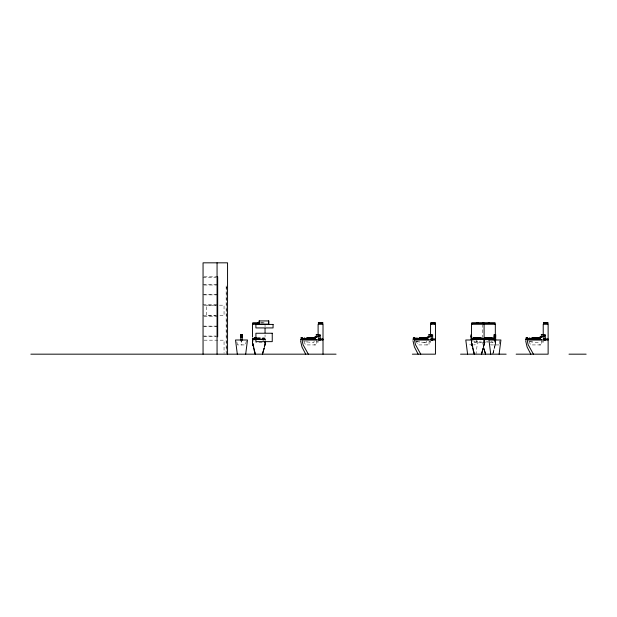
<?xml version="1.0" encoding="UTF-8"?>
<svg xmlns="http://www.w3.org/2000/svg" width="617" height="617" viewBox="0 0 617 617"><rect width="100%" height="100%" fill="white"/><g stroke="black" fill="none" stroke-linecap="round" stroke-linejoin="round"><path stroke-width="0.46" stroke-dasharray="3.08 2.31" d="M264.207 339.473L264.624 339.365M264.084 339.404L264.061 338.91M265.148 340.029L265.025 339.126L257.343 339.126M265.079 342.111L265.048 334.923M495.443 339.265L495.004 345.142L492.721 354.173L494.657 348.428L495.551 342.134L495.304 345.188M264.184 339.042L264.138 339.404M263.066 339.365L263.189 338.91M495.405 340.946L495.366 341.833A28.621 28.621 0 0 1 495.096 344.556L492.998 353.317M477.705 340.946L475.969 354.173M264.184 338.733L264.778 338.733L257.574 338.633M246.322 340.946L245.489 344.926L237.514 344.926M476.764 339.998L475.938 344.726L473.64 344.926M499.246 343.785L499.909 339.998M314.138 341.078L313.852 342.574L304.651 341.71M425.283 342.474L426.301 342.574L426.578 341.078M529.772 341.71L538.965 342.574L539.25 341.078M263.274 338.941L263.22 339.712L257.482 339.712M262.981 338.733L262.981 339.712M263.097 340.869L263.567 339.473L261.616 339.589M473.694 340.869C474.164 343.63 481.669 343.654 482.132 340.869M490.106 342.558L493.006 342.25L493.376 340.869M493.639 351.173L492.721 354.173L493.777 351.204M474.033 342.157L477.913 341.548L481.792 342.157M264.539 339.311L264.57 338.91L257.52 338.91M263.174 339.335L262.757 339.365M257.459 339.25L265.163 339.335L264.076 339.566M260.32 339.589L258.878 339.512L261.037 339.473L257.906 339.589M262.071 342.412L255.716 342.412M488.286 341.563L485.278 342.157L488.255 342.558M261.13 322.953L264.917 322.938M260.775 339.589L261.215 339.589M261.446 339.62L261.986 339.62M203.988 276.825L217.061 276.825M203.055 277.457L216.12 277.457M203.055 284.398L217.061 284.398M203.988 285.031L217.061 285.031M226.154 287.136L227.557 287.136M203.055 294.263L217.061 294.263M203.988 294.895L217.061 294.895M203.055 304.659L217.061 304.659M215.765 305.176L206.556 305.176L206.556 315.673L215.765 315.673M219.451 305.176L224.056 305.176L224.056 315.673L219.451 315.673M203.988 305.292L217.061 305.292M203.055 315.804L217.061 315.804M203.988 316.436L217.061 316.436M260.305 322.853L264.917 322.853L265.048 323.308M203.055 326.115L217.061 326.115M203.988 326.748L217.061 326.748M203.055 336.049L216.12 336.049M203.988 336.674L216.12 336.674M257.258 337.908L265.025 337.908L265.163 339.597L257.304 339.473M257.258 338.008L263.451 338.008M257.544 338.432L264.824 338.432L264.778 339.365M257.389 339.365L265.032 339.304M257.436 339.589L258.454 339.628M204.011 340.175L224.056 340.175L224.056 353.24M316.714 341.224L318.11 341.224L318.11 342.273L316.714 342.273M429.154 341.224L430.558 341.224L430.558 342.273L429.154 342.273M541.826 341.224L543.222 341.224L543.222 342.273L541.826 342.273M472.715 344.926L467.624 344.726M498.914 344.926L490.939 344.926L490.438 342.836M490.808 341.594L493.037 342.157M425.314 342.481L423.725 342.335M424.627 342.412L417.1 341.71M531.36 341.872L532.371 341.972M306.248 341.872L307.258 341.972M418.727 341.88L419.683 341.965M530.489 341.787L529.116 341.648M417.817 341.787L415.673 341.563M305.376 341.787L304.004 341.648M528.931 341.579L530.736 344.926L541.664 344.926L541.826 339.998M415.881 340.792L418.071 344.926L428.992 344.926L429.154 339.998M303.819 341.579L305.623 344.926L316.552 344.926L316.714 339.998M236.851 341.887L237.344 344.726M482.764 342.127L482.957 344.417M540.577 344.888L539.32 344.888M495.528 344.888L494.333 344.888M482.764 324.287L482.764 337.083M427.905 344.888L426.648 344.888M315.464 344.888L314.2 344.888M265.048 324.287L265.048 326.809M263.69 338.432L263.675 339.365M262.24 340.183L262.24 338.787L261.67 338.787L261.662 340.183M242.103 344.888L240.908 344.888M226.686 287.136L226.686 354.173M226.154 285.926L226.154 352.261M241.039 341.548C241.386 343.6 242.689 340.376 241.039 341.548M494.464 341.548C494.811 343.6 496.114 340.376 494.464 341.548"/><path stroke-width="0.93" d="M240.792 336.28L240.792 337.098L242.219 337.098L242.219 336.512L240.792 336.558M471.072 337.098L471.072 336.28M494.217 336.28L494.217 337.098L495.644 337.098L495.644 336.512L494.217 336.558M258.438 322.745L259.325 322.76M488.826 322.853C487.222 322.668 490.299 322.722 488.98 322.853M495.428 340.029L495.189 339.126M484.106 342.111L484.083 324.287M241.394 336.967L241.579 337.599L241.355 336.851M471.658 336.782L471.72 337.615M494.834 336.897L495.004 337.599L494.772 337.067M245.689 354.173L247.486 339.998L235.524 339.998L237.314 354.173M499.114 354.173L500.911 339.998L488.949 339.998L490.739 354.173M264.678 345.427L264.346 347.201M483.713 345.427L483.381 347.201M430.62 339.535L431.885 339.265M482.764 322.992L495.196 322.938M264.415 346.762L264.724 345.142M483.45 346.762L483.759 345.142M264.153 348.104L262.441 354.173L264.099 348.374M483.188 348.104L481.476 354.173L483.134 348.374M494.896 336.72C495.243 336.867 494.603 336.936 494.965 336.751M319.444 339.265L318.171 339.535M433.08 322.745L433.119 322.676M545.397 322.768L545.821 322.737M477.165 322.768L478.36 322.76M320.262 322.676L320.709 322.737M314.4 338.694L303.001 338.733M426.841 338.694L415.927 338.733M539.513 338.694L528.113 338.733M428.638 337.175L429.848 336.589M471.627 337.067L471.535 336.496L471.712 337.206M258.276 322.683L259.341 322.691M478.028 322.853L478.376 322.691M432.324 322.853L433.08 322.676M545.474 322.745L544.988 322.853L545.359 322.683M320.092 322.676L321.064 322.683M432.556 322.676L433.512 322.683M545.227 322.668L546.176 322.683M477.442 322.853L478.476 322.853L477.134 322.853L477.828 322.853M484.06 342.728A28.621 28.621 0 0 0 484.121 341.833L484.198 339.265L483.111 339.566M315.395 337.962L306.757 338.008M427.836 337.962L419.205 338.008M488.672 322.683L489.466 322.745M258.993 322.853C260.328 322.853 257.158 322.853 258.616 322.853M489.528 322.853L488.409 322.853M258.107 322.853L259.418 322.853M433.527 322.853L433.011 322.853M258.199 322.853L258.554 322.853M321.287 322.853L319.876 322.853L320.292 322.853M321.233 322.853L320.609 322.853M252.584 322.992L259.24 322.961M471.619 322.992L483.952 322.938M300.456 339.628L301.281 339.62M480.481 339.62L481.021 339.62M491.726 339.62L492.266 339.62M525.568 339.628L526.394 339.62M217.061 276.825L217.685 276.825L217.685 336.674L217.061 336.674M320.046 322.745L321.056 322.737M432.486 322.745L433.504 322.737M545.158 322.745L546.176 322.737M319.405 322.853L321.719 322.853M431.854 322.853L434.16 322.853M544.518 322.853L546.832 322.853M259.31 323.2L252.823 323.2L252.823 324.249M484.183 323.2L494.988 323.2L494.988 324.249M259.51 324.249L252.484 324.287L252.484 337.083M240.777 334.692L242.234 334.692M494.202 334.692L495.659 334.692M240.777 334.954L242.234 334.962M494.202 334.962L495.659 334.954M240.777 335.478L242.234 335.478M494.202 335.478L495.659 335.478M471.126 335.964L471.542 335.964M254.258 337.908L256.325 337.908M301.081 337.908L302.592 337.908M306.757 337.908L314.693 337.908M413.529 337.908L415.04 337.908M419.205 337.908L427.141 337.908M473.293 337.908L480.936 337.908M484.538 337.908L492.181 337.908M526.193 337.908L527.705 337.908M531.877 337.908L539.806 337.908M254.181 338.008L256.286 338.008M302.523 338.008L300.88 337.969M304.173 338.008L304.798 338.008M414.971 338.008L413.328 337.969M416.622 338.008L417.239 338.008M473.216 338.008L482.486 338.008M484.461 338.008L493.731 338.008M527.635 338.008L525.992 337.969M529.293 338.008L529.91 338.008M531.869 338.008L540.6 338.008M252.901 338.432L253.302 338.432M253.433 338.432L256.456 338.432M301.698 338.432L314.439 338.432L314.439 339.304M315.079 338.432L315.495 339.304L300.44 339.304M413.228 338.432L413.698 338.432M413.837 338.432L426.887 338.432L426.887 339.304M471.936 338.432L472.337 338.432M472.468 338.432L482.671 338.432M483.404 338.432L483.836 338.432M484.368 338.432L493.916 338.432M526.139 338.432L526.648 338.432M526.81 338.432L539.551 338.432L539.551 339.304M540.191 338.432L540.608 339.304L525.553 339.304M252.885 338.733L253.325 338.633M253.479 338.733L253.949 338.733M254.135 338.733L256.479 338.733M302.153 338.733L302.631 338.633M413.336 338.733L413.776 338.633M413.93 338.733L414.323 338.633M414.593 338.733L415.511 338.633M471.92 338.733L472.36 338.633M472.514 338.733L472.984 338.733M473.17 338.733L481.383 338.733M481.545 338.633L482.054 338.733M482.718 338.633L483.103 338.733M483.35 338.733L483.743 338.733M484.808 338.733L492.381 338.733M492.628 338.733L493.693 338.733M526.239 338.733L526.694 338.633M526.903 338.733L527.342 338.633M254.829 338.91L255.808 338.648L255.106 338.833M318.11 339.126L323.015 339.126M430.558 339.126L435.455 339.126M543.222 339.126L548.127 339.126M320.632 339.265L323.015 339.265M433.08 339.265L435.455 339.265M545.744 339.265L548.127 339.265M252.492 339.304L256.657 339.365M412.889 339.304L427.936 339.304L427.943 338.432M471.527 339.304L494.394 339.304M252.777 339.473L255.839 339.473M303.649 339.473L305.145 339.473M306.726 339.473L315.781 339.473M416.097 339.473L417.586 339.473M419.167 339.473L428.221 339.473M471.804 339.473L477.874 339.473M483.204 339.473L483.844 339.473M483.998 339.473L489.119 339.473M528.761 339.473L530.258 339.473M531.839 339.473L540.893 339.473M477.489 339.628L471.619 339.612M488.733 339.628L484.353 339.62M323.015 339.998L302.014 339.998L303.063 344.726L308.315 354.173M435.455 339.998L414.454 339.998L415.503 344.726L420.755 354.173M471.781 339.998L465.796 339.998L467.593 354.173M548.127 339.998L527.126 339.998L528.175 344.726L533.427 354.173M30.85 354.173L336.064 354.173M412.357 354.173L435.455 354.173L435.455 324.287L430.558 324.287L430.558 334.923M460.552 354.173L506.156 354.173M516.144 354.173L548.127 354.173L548.127 324.287L543.222 324.287L543.222 334.923M568.997 354.173L586.15 354.173M541.603 339.612L528.376 339.566M316.49 339.612L303.263 339.566M428.938 339.612L415.711 339.566M256.51 339.62L253.101 339.612M543.369 339.134L544.556 339.265M540.955 336.728L541.009 336.82M428.283 336.728L428.391 336.959M315.835 336.728L315.896 336.82M530.797 354.173L527.095 346.993L525.645 340.692M418.133 354.173L414.431 346.993L412.974 340.692M305.685 354.173L301.983 346.993L300.525 340.692M428.314 336.766L428.345 336.82M541.063 336.959L541.001 336.774M315.95 336.959L315.889 336.774M542.52 336.589L541.302 337.175M317.408 336.589L316.189 337.175M484.792 351.574L485.594 354.173L484.183 349.307M484.306 349.847L484.546 350.726M473.062 349.847L474.35 354.173L471.897 343.623M254.027 349.847L255.315 354.173L252.862 343.623M483.882 348.104L484.083 348.975M472.637 348.104L472.838 348.975M253.602 348.104L253.803 348.975M472.275 346.314L471.974 344.556A28.629 28.629 0 0 1 471.858 343.638M253.24 346.314L252.939 344.556A28.629 28.629 0 0 1 252.823 343.638M471.774 345.181L471.519 342.127L471.774 345.188M252.739 345.181L252.484 342.127L252.739 345.188M471.704 341.833L471.673 339.165L471.689 341.162M252.669 341.833L252.638 339.165L252.654 341.162M547.773 324.249L547.773 323.2L543.577 323.2L543.577 324.249M545.467 339.998L543.785 339.998M545.328 339.79L545.328 335.949L540.978 336.512L541.24 337.098L543.924 336.558L543.924 339.79M540.338 338.633L540.338 339.365M495.775 339.998L494.086 339.998M495.659 334.661L495.659 335.795L494.202 335.795L494.202 334.661M495.644 339.79L495.644 335.949L494.217 335.949L494.217 339.79M495.328 334.923L495.328 324.287L471.519 324.287L471.519 334.923M483.743 324.249L483.743 323.2L471.858 323.2L471.858 324.249M471.072 335.949L471.072 339.79M471.056 334.661L471.056 335.795M435.108 324.249L435.108 323.2L430.905 323.2L430.905 324.249M432.802 339.998L431.113 339.998M432.664 339.79L432.664 335.949L428.314 336.512L428.568 337.098L431.252 336.558L431.252 339.79M323.015 354.173L323.015 324.287L318.11 324.287L318.11 334.923M322.66 324.249L322.66 323.2L318.465 323.2L318.465 324.249M320.354 339.998L318.665 339.998M320.215 339.79L320.215 335.949L315.865 336.512L316.128 337.098L318.812 336.558L318.812 339.79M315.225 338.633L315.225 339.365M268.858 324.426L268.858 320.925L259.055 320.925L259.055 324.426M268.511 320.925L268.511 324.156L259.41 324.156L259.41 320.925M265.048 328.491L265.048 332.779M255.546 338.502L255.546 338.98M255.361 338.502L255.361 338.98M242.35 339.998L240.653 339.998M242.234 334.661L242.234 335.795L240.777 335.795L240.777 334.661M242.219 339.79L242.219 335.949L240.792 335.949L240.792 339.79M227.557 354.173L227.557 262.827L203.055 262.827L203.055 354.173M217.061 262.827L217.061 354.173M265.086 341.833A28.621 28.621 0 0 1 265.025 342.728M241.124 336.782L241.849 336.921L241.124 336.782M265.271 342.127L265.025 345.188L265.271 342.134M484.306 342.127L484.06 345.188L484.306 342.134M241.756 336.496L241.255 337.083L241.756 336.496M320.215 335.478L318.719 335.795L318.603 334.761A9.078 9.078 0 0 0 316.228 335.054L315.958 334.962A11.175 11.175 0 0 1 318.704 334.661L320.215 334.692L320.215 335.478M432.664 335.478L431.16 335.795L431.052 334.761A9.078 9.078 0 0 0 428.676 335.054L428.406 334.962A11.175 11.175 0 0 1 431.152 334.661L432.664 334.692L432.664 335.478M545.335 335.478L543.832 335.795L543.716 334.761A9.078 9.078 0 0 0 541.348 335.054L541.07 334.962A11.175 11.175 0 0 1 543.824 334.661L545.335 334.692L545.335 335.478M322.868 322.922L318.249 322.938L322.868 322.938M435.317 322.922L430.697 322.938L435.317 322.938M547.989 322.922L543.369 322.938L547.989 322.938M273.061 324.426L255.908 324.426L255.908 327.928L273.061 327.928L273.061 324.426M272.244 333.242L255.908 333.242L255.908 341.641L272.244 341.641L272.244 333.242M539.975 337.059L540.237 337.615L539.975 337.059M427.311 337.059L427.573 337.615L427.311 337.059M314.863 337.059L315.125 337.615L314.863 337.059"/></g></svg>
